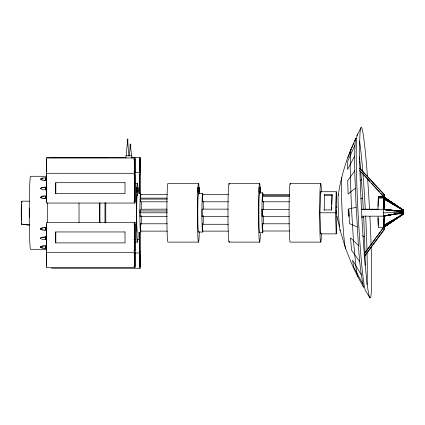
<?xml version="1.0" encoding="UTF-8"?>
<svg xmlns="http://www.w3.org/2000/svg" width="425" height="425" viewBox="0 0 425 425"><rect width="100%" height="100%" fill="white"/><g stroke="black" fill="none" stroke-linecap="round" stroke-linejoin="round"><path stroke-width="0.64" d="M389.114 210.572L403.66 210.572L384.009 197.157L403.681 210.37L403.697 213.844L384.264 227.093L383.669 227.093L363.837 254.262M45.576 229.245L45.629 230.169L45.608 227.678M45.597 237.357L45.581 238.813L45.571 237.203M140.133 215.969L140.064 216.463L140.101 209.249M140.606 201.801L140.606 194.464L140.606 201.801L167.291 201.801M45.873 177.868L45.778 180.365L45.799 178.697M45.496 228.873L45.576 228.501M45.502 238.409L45.581 238.042M45.799 197.237C45.836 193.821 45.656 198.788 45.804 196.865M45.799 188.604C45.9 185.199 45.645 189.986 45.804 188.232M383.334 209.876L383.361 207.124A13.839 0.505 -90 0 1 383.626 199.697L383.812 198.518M289.505 194.464L262.692 194.464L262.56 198.13L262.692 201.801L289.505 201.801M384.322 215.533L383.881 225.919L383.509 222.812M384.386 215.757L384.131 225.51M354.726 269.365L354.434 269.779L357.892 276.813L363.609 287.311C358.041 261.147 358.169 234.042 356.139 207.432C355.417 184.657 353.621 161.782 355.417 139.023L355.985 138.21M45.587 246.277C45.417 249.337 45.592 244.077 45.581 246.558M46.017 187.653L46.065 187L46.102 187.478M45.794 237.384L45.842 236.81L45.873 237.347M336.876 216.086L336.223 233.867L320.716 233.867L319.945 212.792L320.716 191.718L336.223 191.718L336.802 207.522M320.716 233.867L320.763 232.549M324.158 210.258L324.663 194.586L332.063 194.586L331.771 204.505M332.063 194.586L331.505 209.929L324.1 209.929M331.564 210.258L331.702 206.423M336.223 233.867L335.453 212.792L336.223 191.718M336.584 206.316L336.217 213.759L339.315 226.387M44.173 180.301L46.139 180.407L46.182 179.924M46.171 198.247L46.139 198.555L44.173 198.47M45.884 237.033L45.873 237.288M45.502 247.382L45.613 248.343L45.587 248.051M364.634 256.243L384.264 229.617L384.264 227.093L403.686 213.828L403.681 210.37L384.136 197.157L384.136 194.618M137.291 195.537L137.387 194.464L137.482 195.537M202.709 200.727L202.613 201.801L228.39 201.801M202.73 225.622L202.613 223.789L202.613 231.126L228.39 231.126M202.709 230.053L202.613 231.126M262.156 216.463L262.156 209.127L262.156 216.463L289.388 216.463M45.884 180.142L45.815 179.977M46.102 180.019L46.065 180.407L46.022 180.03M46.166 198.332L46.102 198.247M45.592 247.956L45.555 248.343L45.576 247.446M45.799 247.982L45.836 248.359L45.873 247.977M134.401 251.781L134.374 267.591M45.81 180.072L45.804 180.131M46.171 180.184L46.097 179.929M45.873 189.837L45.725 188.944M45.815 198.061L45.852 198.533L45.804 197.636M45.661 239.488L42.436 239.461L40.194 238.409L41.236 237.644L45.629 237.113M355.417 139.023L350.853 149.457L350.205 164.098L350.343 176.694L351.48 208.208L353.488 240.901L355.837 266.013L356.942 273.487L357.892 276.813M126.183 155.853L127.256 143.783L127.256 139.102L127.845 139.102L127.856 143.783L128.929 155.853M141.206 215.969L141.143 216.463L141.073 215.969M202.146 215.969L202.077 216.463L228.268 216.463M203.219 215.969L203.15 216.463L203.086 215.969M263.298 215.969L263.234 216.463L263.165 215.969M336.202 210.572L336.239 213.844M378 209.567A15.512 0.568 -90 0 1 378.33 198.103L378.537 196.759L384.258 196.759M378.447 198.873L378.356 199.692A13.839 0.505 -90 0 0 378.101 206.497M383.27 209.567A15.582 0.568 -90 0 1 383.6 198.087L383.807 196.759M129.205 155.853L130.066 148.463L130.066 144.128L130.741 144.128L130.741 148.463L131.601 155.853M338.252 195.117C340.558 179.451 344.973 164.14 350.853 149.457M46.171 187.223L46.022 187.579M45.82 198.289L45.725 197.577M45.597 227.795L45.576 228.847M43.95 248.28L45.932 248.258M384.12 227.093L403.707 213.807L395.755 213.828M141.105 209.249L167.174 209.127M167.291 223.789L140.606 223.789L140.468 227.455L140.606 231.126L167.291 231.126M140.606 231.126L140.606 223.789M228.39 194.464L202.613 194.464L202.613 201.801M228.268 209.127L202.077 209.127L202.077 216.463M262.692 201.801L262.692 194.464M262.692 223.789L262.692 231.126L262.692 223.789L289.505 223.789M46.081 177.868L42.659 178.011L40.417 179.063L41.453 179.828L42.946 180.157M347.916 157.606L348.266 156.613M348.829 155.502L351.363 148.994M351.847 147.815L352.601 146.046M353.106 144.867L353.866 143.097M354.902 140.739L356.001 138.391M354.864 145.254L347.751 161.197L347.597 169.469L354.663 156.076M357.027 135.554L360.506 128.637M40.481 238.106L41.517 237.347L45.916 236.81M364.565 253.651L366.504 250.994M367.28 249.932L371.158 244.619M371.933 243.557L375.812 238.244M376.587 237.187L380.465 231.875M381.241 230.812L383.18 228.156M364.283 256.328L383.977 229.617L383.977 225.277L403.676 213.759L383.977 227.093L403.686 213.828L383.977 225.277M354.817 170.744L347.714 180.678L348.102 194.071L355.321 188.259M359.98 180.79L361.399 179.616L360.745 171.796M403.697 213.844L384.12 225.277M354.817 269.556L354.423 269.758L351.241 262.719L345.658 248.535L339.952 229.776M40.747 228.512L42.718 227.858M40.747 246.659L44.232 245.825M45.804 178.58L45.81 178.357M45.804 188.121L45.81 187.893M45.804 196.754L45.81 196.525M45.576 228.39L45.581 228.161M360.713 198.852L362.663 198.162L361.399 179.616M42.946 178.054L40.704 179.106L41.74 179.871M41.74 196.488L42.946 196.201M401.652 211.581L403.633 211.581L383.573 209.573L383.573 216.182L403.633 212.16L401.051 211.825M361.622 216.182L383.653 216.182L390.097 214.885M391.388 214.625L394.607 213.977M400.408 212.808L403.633 212.16L383.573 209.573M387.175 215.273L384.625 215.757L392.275 214.466M389.725 214.784L388.45 215.029L389.773 214.784M384.322 215.757L387.233 215.273M46.118 198.448L46.028 198.262M383.573 216.182L403.638 212.675L383.653 216.182M384.694 215.757L392.317 214.466M393.587 214.248L394.857 214.035L393.55 214.248M45.895 230.212L43.95 230.106M45.613 239.711L45.581 238.813M45.81 179.78L45.804 179.547M45.81 189.316L45.804 189.083M45.81 197.949L45.804 197.715M45.581 229.585L45.576 229.351M45.587 239.126L45.581 238.893M45.587 247.754L45.581 247.525M356.139 207.432L348.728 208.723L349.552 223.646L357.218 226.955M45.799 179.44L45.868 177.825M43.451 196.143L44.46 196.015M46.139 187L41.746 187.537L40.704 188.302L40.97 188.7M45.857 187.303L41.459 187.839L40.423 188.604L42.659 189.656L45.857 189.901M46.139 195.957L42.659 196.185L40.417 197.237L41.459 197.997L42.946 198.305M43.95 227.635L45.629 227.572M45.305 227.635L41.23 228.108L40.194 228.873L41.23 229.633L42.718 229.962M45.916 245.762L42.436 245.99L40.194 247.042L41.236 247.807L44.232 248.296M383.573 212.877L403.633 212.16L401.051 212.25M133.848 159.55L135.07 159.529L135.07 171.758L133.848 171.78M127.266 143.783L127.845 143.783M130.066 148.463L130.741 148.463M51.473 157.415L125.779 157.415M131.707 157.415L140.367 157.415L140.367 193.811M46.553 157.723L107.312 157.723M135.07 159.529L134.465 159.529L134.465 171.758L135.07 171.758M135.023 172.699L140.367 172.699M46.325 173.288L135.134 173.288M140.314 174.229L139.719 174.229L139.719 193.72M133.843 174.813L135.076 174.813L135.076 201.519L133.843 201.519M46.729 176.285L30.595 176.285A36.508 1.339 -90 0 0 29.256 212.792A36.508 1.339 -90 0 0 30.595 249.305L46.729 249.305M125.024 182.702L55.733 182.702L55.733 193.63L125.024 193.63L124.993 182.702M134.783 183.467L137.387 183.467M198.496 183.467L167.939 183.467A29.325 1.073 90 0 0 166.866 212.792A29.325 1.073 90 0 0 167.939 242.117L198.496 242.117M229.048 183.467L259.606 183.467M290.158 183.467L320.716 183.467M259.085 187.94L260.121 187.94M197.636 188.073L199.006 188.073L199.006 191.781L197.636 191.781M136.521 188.238L137.891 188.238L137.891 191.585L136.521 191.585M259.085 191.521L260.121 191.521M259.606 192.876L262.692 192.876M198.496 193.556L202.613 193.556M140.569 194.586L167.253 194.586M359.693 168.3L384.258 194.618L384.258 197.157L403.707 210.439L389.162 210.439M262.602 195.537L289.409 195.537M332.1 195.558L324.7 195.558L324.663 194.586M262.581 196.297L289.388 196.297M383.26 196.903L378.537 196.759M378.431 197.157L383.701 197.157M378.33 198.082L383.6 198.082M140.468 198.13L167.153 198.13M140.473 199.081L167.158 199.081M21.675 201.174L29.293 201.174M361.202 209.201L378.165 209.201M384.322 209.201L395.207 210.556M361.202 209.573L383.653 209.573L403.633 211.581M262.092 209.615L288.904 209.615M389.141 210.37L403.681 210.37L384.009 197.157M139.947 210.959L167.285 210.959M397.694 211.012L403.644 211.012M140.903 230.446A19.476 0.712 90 0 1 139.889 212.792L167.269 212.792M319.945 212.792L335.453 212.792M400.998 213.09L403.644 213.09M398.363 213.398L403.654 213.398M395.792 213.584L403.723 213.584M395.733 213.616L403.665 213.616M395.744 213.759L403.718 213.722M141.105 216.336L167.142 216.336M133.854 224.071L135.076 224.071L135.076 250.777L133.854 250.777M202.55 224.278L228.321 224.278M26.849 224.342L23.04 224.342A11.618 0.425 -90 0 0 23.152 224.283M21.675 224.411L29.293 224.411M26.987 225.075L29.814 225.075M384.264 225.277L383.669 225.277L383.44 227.71L378.617 227.71A15.608 0.574 90 0 1 378.08 220.538A15.512 0.568 -90 0 1 378.011 216.708M383.977 229.617L384.264 229.617M262.661 230.998L289.473 230.998M125.024 231.954L55.733 231.954L55.733 242.887L125.024 242.887L124.993 231.954M198.496 232.034L202.613 232.034M259.606 232.709L262.692 232.709M133.854 239.551L135.076 239.551M137.689 239.551L139.666 239.551M134.783 242.117L137.387 242.117M229.048 242.117L259.606 242.117M320.716 242.117L290.158 242.117A29.325 1.073 -90 0 1 289.096 208.967A29.325 1.073 -90 0 1 290.44 184.466M140.314 251.435L139.719 251.435L139.719 232.539M46.325 252.301L135.134 252.301M135.023 252.965L140.367 252.965M135.07 253.831L134.465 253.831L134.465 266.061L135.07 266.061L135.07 253.831L133.848 253.81M51.473 268.249L140.367 268.249L140.367 232.459M133.848 266.039L135.07 266.061M361.739 217.462L363.742 217.68L365.027 253.077M42.659 180.115L44.46 180.343M42.659 198.289L44.46 198.491M42.431 229.925L44.237 230.148M45.602 239.488L45.502 238.754M395.462 210.593L384.625 209.201L393.55 210.561M383.653 209.573L391.388 210.572M393.322 210.821L394.607 210.991M384.694 209.201L391.043 210.173M392.317 210.37L393.587 210.561M46.107 187.308L46.097 187.234M42.718 248.11L40.481 247.063M41.74 198.018L40.704 197.253M40.747 229.314L41.517 229.675M362.52 235.732L364.56 236.858M384.009 194.618L384.009 198.964L403.681 210.37L384.258 198.964L383.701 198.964L383.701 196.759L359.545 170.329M384.136 198.964L403.681 210.37M384.009 198.964L403.66 210.572M358.482 245.496L350.519 237.819L351.56 250.272L359.848 261.795M359.757 168.093L384.258 194.618M361.818 172.545L369.787 181.262M371.556 183.196L379.525 191.914M380.853 193.37L383.068 195.787M361.218 274.736L352.607 260.164L353.584 266.82L362.498 283.438M369.851 297.755L365.601 290.801A78.545 3.703 87 0 1 357.792 207.331A78.545 3.703 87 0 1 357.924 134.273M383.887 227.71L383.403 219.571M134.401 173.804L134.236 157.999M202.613 194.464L202.73 196.297M383.956 197.157L384.025 197.62M383.908 198.645L384.094 200.441A13.637 0.499 -90 0 1 384.306 207.384M359.348 156.852L359.624 159.439M359.763 160.735L360.527 169.187M362.663 198.162L363.274 209.222M363.667 216.378L363.742 217.68M384.126 198.927L384.386 209.201M45.826 189.656L45.804 189.003M320.716 191.718L320.79 193.694M383.345 216.182L383.35 220.532M139.655 251.26L139.666 251.781M365.07 255.011L365.181 265.216M383.281 216.182L383.286 216.702M139.666 157.415L139.666 193.906M139.666 232.353L139.666 268.249M136.877 188.238L136.877 191.585M134.401 157.999L134.401 203.049M134.401 222.541L134.401 267.591M131.835 157.999L131.835 155.853L125.912 155.853L125.912 157.999M99.546 203.049L99.546 222.541M79.023 203.049L79.023 222.541M55.765 182.702L55.765 193.63M55.765 231.954L55.765 242.887M46.389 159.529L46.389 171.758M46.383 174.813L46.383 201.519M46.383 224.071L46.383 250.777M46.389 253.831L46.389 266.061M47.483 222.727A50.83 1.865 90 0 1 47.483 202.863M105.825 223.035A29.325 1.073 90 0 1 105.825 202.55M105.002 222.727A50.83 1.865 90 0 1 105.002 202.863M138.183 232.422A29.325 1.073 90 0 1 136.632 233.708A29.325 1.073 90 0 1 136.653 191.346A29.325 1.073 90 0 1 138.199 193.742M137.387 232.268A19.476 0.712 -90 0 1 136.669 212.792A19.476 0.712 -90 0 1 137.387 193.317M99.971 222.727A50.83 1.865 -90 0 1 99.971 202.863M199.314 231.843A29.325 1.073 90 0 1 197.758 234.063A29.325 1.073 90 0 1 197.758 191.521A29.325 1.073 90 0 1 199.314 193.742M260.403 193.163A29.325 1.073 -90 0 0 260.142 187.398A29.325 1.073 90 0 0 259.069 187.398A29.325 1.073 -90 0 0 258.751 230.648A29.325 1.073 -90 0 0 260.366 233.532M229.33 241.118A29.325 1.073 -90 0 1 227.975 212.792A29.325 1.073 -90 0 1 229.33 184.466M321.475 233.532A29.325 1.073 90 0 1 319.956 233.532A29.325 1.073 90 0 1 319.956 192.058A29.325 1.073 90 0 1 321.475 192.058M359.545 140.972A78.545 3.703 87 0 1 362.801 171.796M362.913 173.161A78.545 3.703 87 0 1 365.298 209.307M365.643 215.937A78.545 3.703 87 0 1 366.993 250.676M367.041 252.583A78.545 3.703 87 0 1 366.987 284.644M371.179 247.552A85.563 4.032 87 0 1 366.706 279.916A85.563 4.032 87 0 1 359.667 145.536A85.563 4.032 87 0 1 367.471 176.784M367.614 178.697A85.563 4.032 87 0 1 369.527 209.148M369.904 216.389A85.563 4.032 87 0 1 371.094 244.896M345.658 248.54A35.95 1.695 87 0 1 342.327 215.029A35.95 1.695 87 0 1 341.732 177.501M340.218 230.706A18.009 0.85 87 0 1 338.428 211.57A18.009 0.85 87 0 1 338.459 194.82M378.133 219.571A13.637 0.499 90 0 1 378.101 217.929M378.399 225.282A13.812 0.505 90 0 1 378.133 219.571M29.538 217.52A11.618 0.425 90 0 1 29.538 208.064M21.888 222.854A11.618 0.425 -90 0 1 21.25 212.792A11.618 0.425 -90 0 1 21.888 202.73M21.473 220.798A9.77 0.356 -90 0 1 21.473 204.792M198.677 231.375A19.237 0.707 90 0 1 197.79 212.792A19.237 0.707 90 0 1 198.677 194.209M259.792 232.029A19.917 0.728 90 0 1 258.873 212.792A19.917 0.728 90 0 1 259.792 193.556M202.911 230.228A19.237 0.707 -90 0 1 201.912 212.792A19.237 0.707 -90 0 1 202.911 195.357M203.182 201.37A19.237 0.707 -90 0 1 203.304 209.036M203.309 215.932A19.237 0.707 -90 0 1 203.182 224.214M139.889 212.792A19.476 0.712 90 0 1 140.903 195.144M141.196 201.827A19.476 0.712 90 0 1 141.302 208.988M141.307 215.969A19.476 0.712 90 0 1 141.18 224.357M262.974 231.195A19.917 0.728 90 0 1 261.965 212.139A19.917 0.728 90 0 1 263.017 194.932M263.298 201.577A19.917 0.728 90 0 1 263.415 209.546M263.415 216.043A19.917 0.728 90 0 1 263.298 224.007M46.564 247.015A6.566 6.561 90 0 0 46.256 247.042A6.566 6.561 -90 0 0 46.564 247.068M46.564 228.841A6.566 6.561 90 0 0 46.256 228.873A6.566 6.561 -90 0 0 46.564 228.9M46.569 238.383A6.566 6.561 90 0 0 46.256 238.409A6.566 6.561 -90 0 0 46.569 238.436M397.396 213.605L396.127 213.817L397.375 213.605M135.134 157.999L46.325 157.999L46.325 203.049L135.134 203.049L135.134 157.999M140.308 158.939L139.724 158.939L139.724 171.174L140.308 171.174L140.308 158.939M137.923 187.398L136.85 187.398L136.85 192.424L137.923 192.424L137.923 187.398M199.033 187.398L197.96 187.398L197.96 192.456L199.033 192.456L199.033 187.398M260.142 187.398L259.069 187.398L259.069 192.068L260.142 192.068L260.142 187.398M348.697 209.573L348.128 209.573L348.5 216.182L349.068 216.182L348.697 209.573M135.134 222.541L46.325 222.541L46.325 267.591L135.134 267.591L135.134 222.541M140.308 254.49L139.724 254.49L139.724 266.725L140.308 266.725L140.308 254.49"/></g></svg>
